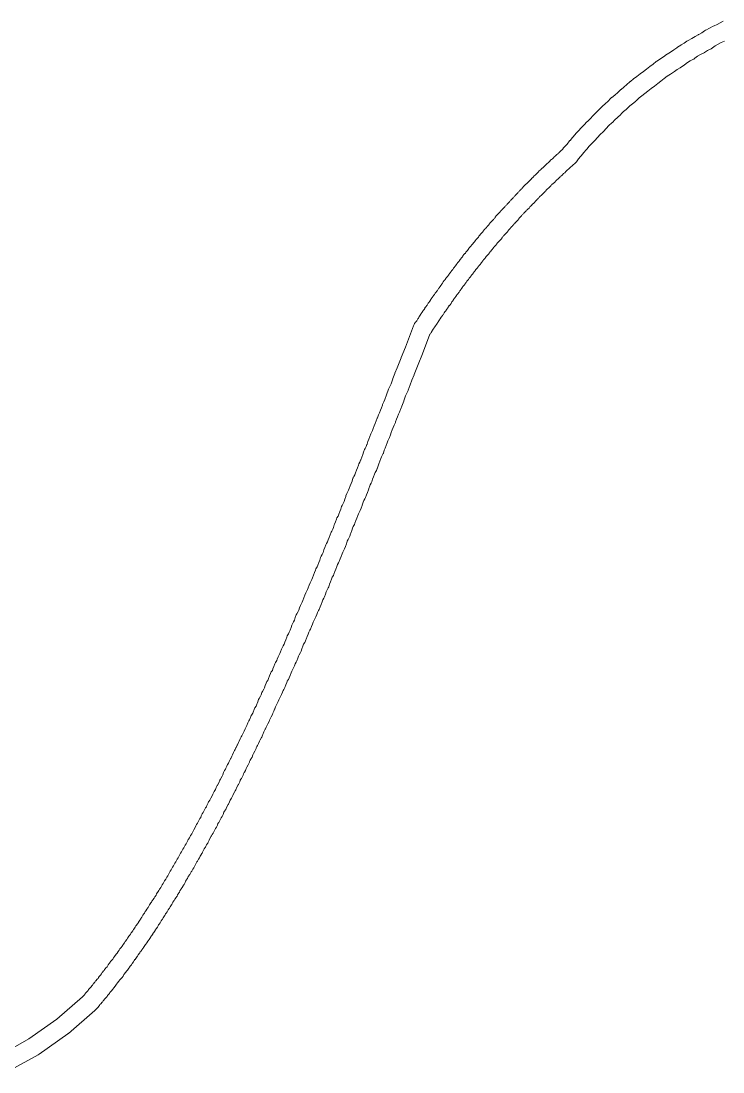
# Model space of a CAD drawing. Header units: inches. Extents: x 704148 to 723432, y 7075344 to 7101810.
# Drawn here: x 722653.7 to 722806.8, y 7090288.9 to 7090518.2 of the extents above; entities that cross this region are included whole.
import ezdxf

# ---------------------------------------------------------------- set-up
doc = ezdxf.new("R2010")
doc.units = ezdxf.units.IN
doc.header["$MEASUREMENT"] = 0
doc.layers.add('gisdb.gisadmin', color=7, linetype='Continuous', lineweight=9, true_color=0xccf5fc)

msp = doc.modelspace()

# ---------------------------------------------------------------- linework, layer by layer
at = {"layer": 'gisdb.gisadmin'}
for points in [[(722648.8063, 7090292.4035), (722655.3775, 7090296.0616), (722661.4799, 7090300.3785), (722667.1059, 7090305.2432), (722667.3386, 7090305.4926), (722667.5124, 7090305.6789), (722667.6154, 7090305.8437), (722667.802, 7090306.0959), (722667.8494, 7090306.1487), (722668.1548, 7090306.476), (722668.3287, 7090306.6623), (722668.4316, 7090306.8271), (722668.6182, 7090307.0793), (722668.6657, 7090307.1322), (722668.971, 7090307.4594), (722669.1449, 7090307.6457), (722669.2478, 7090307.8105), (722669.4344, 7090308.0627), (722669.4819, 7090308.1156), (722669.6557, 7090308.3019), (722669.7587, 7090308.4667), (722669.9453, 7090308.7189), (722669.9927, 7090308.7718), (722670.2981, 7090309.099), (722670.4719, 7090309.2853), (722670.5749, 7090309.4501), (722670.7615, 7090309.7023), (722670.8089, 7090309.7552), (722671.0197, 7090309.9811), (722671.2155, 7090310.2601), (722671.393, 7090310.5443), (722671.5796, 7090310.7966), (722671.6271, 7090310.8494), (722671.8009, 7090311.0357), (722671.8855, 7090311.1708), (722671.905, 7090311.1996), (722672.0905, 7090311.4527), (722672.14, 7090311.5031), (722672.4433, 7090311.8328), (722672.5354, 7090311.9315), (722672.6093, 7090312.0883), (722672.7037, 7090312.2649), (722672.9086, 7090312.547), (722672.9561, 7090312.5998), (722673.1299, 7090312.7861), (722673.2329, 7090312.9509), (722673.4194, 7090313.2031), (722673.4669, 7090313.256), (722673.6777, 7090313.4819), (722673.8734, 7090313.7609), (722674.051, 7090314.0451), (722674.2376, 7090314.2973), (722674.285, 7090314.3502), (722674.4589, 7090314.5365), (722674.5618, 7090314.7013), (722674.6208, 7090314.7903), (722674.8971, 7090315.184), (722675.0746, 7090315.4683), (722675.2612, 7090315.7205), (722675.3087, 7090315.7733), (722675.5195, 7090315.9992), (722675.7152, 7090316.2783), (722675.8927, 7090316.5625), (722675.9517, 7090316.6515), (722676.228, 7090317.0452), (722676.4055, 7090317.3295), (722676.5921, 7090317.5817), (722676.6395, 7090317.6345), (722676.7317, 7090317.7332), (722676.8056, 7090317.89), (722676.9, 7090318.0666), (722677.1048, 7090318.3487), (722677.1523, 7090318.4015), (722677.3631, 7090318.6274), (722677.5588, 7090318.9064), (722677.7364, 7090319.1907), (722677.7954, 7090319.2796), (722678.0716, 7090319.6734), (722678.2492, 7090319.9576), (722678.3081, 7090320.0466), (722678.5844, 7090320.4404), (722678.7619, 7090320.7246), (722678.8209, 7090320.8136), (722679.0971, 7090321.2074), (722679.2747, 7090321.4916), (722679.3337, 7090321.5806), (722679.6099, 7090321.9744), (722679.7874, 7090322.2586), (722679.8464, 7090322.3476), (722680.0551, 7090322.645), (722680.1895, 7090322.9299), (722680.2838, 7090323.1065), (722680.4887, 7090323.3886), (722680.5362, 7090323.4414), (722680.6283, 7090323.5402), (722680.7022, 7090323.6969), (722680.7966, 7090323.8735), (722680.8739, 7090323.9923), (722681.1501, 7090324.3861), (722681.3277, 7090324.6703), (722681.3866, 7090324.7593), (722681.5953, 7090325.0567), (722681.7297, 7090325.3417), (722681.824, 7090325.5183), (722682.0289, 7090325.8004), (722682.0764, 7090325.8532), (722682.1685, 7090325.9519), (722682.2424, 7090326.1087), (722682.3368, 7090326.2853), (722682.4141, 7090326.4041), (722682.6903, 7090326.7979), (722682.8679, 7090327.0821), (722682.9268, 7090327.1711), (722683.1355, 7090327.4685), (722683.2699, 7090327.7534), (722683.3642, 7090327.93), (722683.4415, 7090328.0488), (722683.7178, 7090328.4426), (722683.8953, 7090328.7268), (722683.9543, 7090328.8158), (722684.1629, 7090329.1132), (722684.2973, 7090329.3982), (722684.3917, 7090329.5748), (722684.469, 7090329.6936), (722684.6776, 7090329.991), (722684.812, 7090330.276), (722684.9064, 7090330.4526), (722684.9836, 7090330.5714), (722685.2599, 7090330.9652), (722685.4374, 7090331.2494), (722685.4964, 7090331.3384), (722685.705, 7090331.6358), (722685.8394, 7090331.9207), (722686.0468, 7090332.3605), (722686.1412, 7090332.5371), (722686.2185, 7090332.6559), (722686.4271, 7090332.9533), (722686.5615, 7090333.2383), (722686.6559, 7090333.4149), (722686.7332, 7090333.5337), (722686.9418, 7090333.8311), (722687.0762, 7090334.1161), (722687.1705, 7090334.2927), (722687.2478, 7090334.4115), (722687.4565, 7090334.7089), (722687.5909, 7090334.9938), (722687.6852, 7090335.1704), (722687.7625, 7090335.2892), (722687.9711, 7090335.5867), (722688.1055, 7090335.8716), (722688.3129, 7090336.3114), (722688.4073, 7090336.488), (722688.4846, 7090336.6068), (722688.6932, 7090336.9042), (722688.8276, 7090337.1892), (722688.922, 7090337.3658), (722688.9993, 7090337.4846), (722689.2079, 7090337.782), (722689.3423, 7090338.0669), (722689.4367, 7090338.2435), (722689.5139, 7090338.3623), (722689.7226, 7090338.6598), (722689.857, 7090338.9447), (722690.0644, 7090339.3845), (722690.1587, 7090339.5611), (722690.236, 7090339.6799), (722690.4447, 7090339.9773), (722690.579, 7090340.2623), (722690.6734, 7090340.4389), (722690.7507, 7090340.5577), (722690.9593, 7090340.8551), (722691.0937, 7090341.14), (722691.3011, 7090341.5798), (722691.3675, 7090341.7083), (722691.6414, 7090342.1946), (722691.8177, 7090342.5684), (722691.9121, 7090342.745), (722691.9894, 7090342.8638), (722692.198, 7090343.1612), (722692.3324, 7090343.4462), (722692.5398, 7090343.8859), (722692.6342, 7090344.0625), (722692.7114, 7090344.1813), (722692.8751, 7090344.4147), (722692.9969, 7090344.7349), (722693.1507, 7090345.0511), (722693.228, 7090345.1699), (722693.4367, 7090345.4673), (722693.5711, 7090345.7523), (722693.7785, 7090346.192), (722693.8728, 7090346.3686), (722693.9501, 7090346.4874), (722694.1138, 7090346.7208), (722694.2356, 7090347.041), (722694.295, 7090347.1806), (722694.5024, 7090347.6204), (722694.5968, 7090347.7969), (722694.6741, 7090347.9158), (722694.8827, 7090348.2132), (722695.0171, 7090348.4981), (722695.0835, 7090348.6267), (722695.3574, 7090349.1129), (722695.5337, 7090349.4867), (722695.7411, 7090349.9265), (722695.8075, 7090350.055), (722696.0814, 7090350.5413), (722696.2577, 7090350.9151), (722696.4651, 7090351.3548), (722696.5315, 7090351.4833), (722696.8054, 7090351.9696), (722696.9203, 7090352.2082), (722696.9817, 7090352.3434), (722697.0707, 7090352.5231), (722697.1891, 7090352.7831), (722697.2555, 7090352.9117), (722697.5294, 7090353.3979), (722697.6725, 7090353.7014), (722697.8555, 7090354.1826), (722698.0094, 7090354.4989), (722698.0866, 7090354.6177), (722698.2953, 7090354.9151), (722698.3965, 7090355.1297), (722698.5795, 7090355.611), (722698.7333, 7090355.9272), (722698.8106, 7090356.046), (722698.9743, 7090356.2794), (722699.0961, 7090356.5996), (722699.1556, 7090356.7392), (722699.363, 7090357.1789), (722699.4294, 7090357.3075), (722699.7028, 7090357.7926), (722699.8464, 7090358.0972), (722700.0294, 7090358.5784), (722700.1832, 7090358.8947), (722700.2605, 7090359.0135), (722700.4242, 7090359.2468), (722700.546, 7090359.567), (722700.6055, 7090359.7066), (722700.8129, 7090360.1464), (722700.8793, 7090360.2749), (722701.1526, 7090360.7601), (722701.2963, 7090361.0646), (722701.4793, 7090361.5459), (722701.6331, 7090361.8621), (722701.7104, 7090361.9809), (722701.8741, 7090362.2143), (722701.9959, 7090362.5345), (722702.0554, 7090362.6741), (722702.2628, 7090363.1139), (722702.3292, 7090363.2424), (722702.6025, 7090363.7276), (722702.7462, 7090364.0321), (722702.9281, 7090364.5105), (722703.1385, 7090365.0639), (722703.2923, 7090365.3801), (722703.3696, 7090365.499), (722703.5333, 7090365.7323), (722703.6551, 7090366.0525), (722703.7146, 7090366.1921), (722703.922, 7090366.6319), (722703.9884, 7090366.7604), (722704.2237, 7090367.1781), (722704.381, 7090367.5916), (722704.4405, 7090367.7313), (722704.6479, 7090368.171), (722704.7143, 7090368.2995), (722704.9496, 7090368.7172), (722705.1069, 7090369.1308), (722705.1664, 7090369.2704), (722705.3406, 7090369.6398), (722705.5236, 7090370.1211), (722705.6495, 7090370.3892), (722705.9229, 7090370.8744), (722706.0665, 7090371.1789), (722706.2495, 7090371.6602), (722706.3754, 7090371.9284), (722706.6488, 7090372.4135), (722706.7924, 7090372.7181), (722706.9743, 7090373.1965), (722707.1847, 7090373.7499), (722707.3386, 7090374.0661), (722707.4158, 7090374.1849), (722707.5795, 7090374.4183), (722707.7002, 7090374.7356), (722707.9095, 7090375.2862), (722708.12, 7090375.8396), (722708.2738, 7090376.1558), (722708.3511, 7090376.2746), (722708.5147, 7090376.508), (722708.6354, 7090376.8253), (722708.8447, 7090377.3758), (722709.0552, 7090377.9293), (722709.1811, 7090378.1974), (722709.4544, 7090378.6826), (722709.598, 7090378.9871), (722709.7811, 7090379.4684), (722709.907, 7090379.7365), (722710.1423, 7090380.1542), (722710.2984, 7090380.5649), (722710.5089, 7090381.1183), (722710.5683, 7090381.2579), (722710.7758, 7090381.6977), (722710.8422, 7090381.8262), (722711.0775, 7090382.2439), (722711.2336, 7090382.6546), (722711.443, 7090383.2051), (722711.6534, 7090383.7586), (722711.7793, 7090384.0267), (722712.0527, 7090384.5119), (722712.1963, 7090384.8164), (722712.3782, 7090385.2948), (722712.5875, 7090385.8454), (722712.798, 7090386.3988), (722712.9239, 7090386.6669), (722713.1592, 7090387.0846), (722713.3153, 7090387.4953), (722713.5246, 7090388.0459), (722713.7351, 7090388.5993), (722713.861, 7090388.8674), (722714.1343, 7090389.3526), (722714.2779, 7090389.6571), (722714.4598, 7090390.1355), (722714.6703, 7090390.689), (722714.7962, 7090390.9571), (722715.0315, 7090391.3748), (722715.1877, 7090391.7855), (722715.397, 7090392.336), (722715.6063, 7090392.8866), (722715.8167, 7090393.44), (722715.9427, 7090393.7081), (722716.1779, 7090394.1258), (722716.3341, 7090394.5365), (722716.5434, 7090395.0871), (722716.7539, 7090395.6405), (722716.8798, 7090395.9086), (722717.1151, 7090396.3263), (722717.2712, 7090396.737), (722717.4805, 7090397.2875), (722717.6899, 7090397.8381), (722717.9003, 7090398.3915), (722718.0262, 7090398.6597), (722718.2615, 7090399.0773), (722718.4177, 7090399.488), (722718.627, 7090400.0386), (722718.8363, 7090400.5891), (722719.0468, 7090401.1425), (722719.1727, 7090401.4107), (722719.408, 7090401.8284), (722719.5641, 7090402.2391), (722719.7734, 7090402.7896), (722719.9827, 7090403.3402), (722720.1935, 7090403.8945), (722720.321, 7090404.1606), (722720.3467, 7090404.21), (722720.5544, 7090404.5794), (722720.7106, 7090404.9901), (722720.9199, 7090405.5406), (722721.1292, 7090406.0912), (722721.3396, 7090406.6446), (722721.4656, 7090406.9128), (722721.7009, 7090407.3304), (722721.8377, 7090407.6905), (722722.0325, 7090408.3002), (722722.0682, 7090408.4025), (722722.2775, 7090408.953), (722722.488, 7090409.5064), (722722.6139, 7090409.7746), (722722.8495, 7090410.1928), (722723.0055, 7090410.603), (722723.2148, 7090411.1535), (722723.4241, 7090411.7041), (722723.6344, 7090412.2575), (722723.7604, 7090412.5256), (722723.996, 7090412.9438), (722724.1519, 7090413.354), (722724.3413, 7090413.8522), (722724.5366, 7090414.4637), (722724.5724, 7090414.5659), (722724.7828, 7090415.1193), (722724.9087, 7090415.3875), (722725.1443, 7090415.8057), (722725.3003, 7090416.2158), (722725.5096, 7090416.7664), (722725.7189, 7090417.3169), (722725.9083, 7090417.8152), (722726.1036, 7090418.4266), (722726.1415, 7090418.5344), (722726.2664, 7090418.7998), (722726.502, 7090419.2181), (722726.6579, 7090419.6282), (722726.8672, 7090420.1788), (722727.0766, 7090420.7293), (722727.2869, 7090421.2827), (722727.4128, 7090421.5509), (722727.6214, 7090421.9211), (722727.7705, 7090422.3878), (722727.8063, 7090422.49), (722728.0156, 7090423.0406), (722728.2249, 7090423.5911), (722728.4342, 7090424.1417), (722728.6446, 7090424.6951), (722728.7705, 7090424.9633), (722728.9791, 7090425.3335), (722729.1281, 7090425.8002), (722729.164, 7090425.9024), (722729.3733, 7090426.453), (722729.5826, 7090427.0035), (722729.7919, 7090427.5541), (722730.0023, 7090428.1075), (722730.0617, 7090428.2471), (722730.3402, 7090428.8375), (722730.5216, 7090429.3148), (722730.7309, 7090429.8654), (722730.9403, 7090430.4159), (722731.1496, 7090430.9665), (722731.3599, 7090431.5199), (722731.4194, 7090431.6595), (722731.6978, 7090432.2499), (722731.8793, 7090432.7272), (722732.0886, 7090433.2777), (722732.2979, 7090433.8283), (722732.5083, 7090434.3817), (722732.5678, 7090434.5213), (722732.8462, 7090435.1117), (722733.0277, 7090435.589), (722733.4357, 7090436.6624), (722733.8468, 7090437.847), (722733.8689, 7090437.9077), (722733.9273, 7090438.0445), (722734.4005, 7090439.0477), (722734.7858, 7090440.1582), (722734.8059, 7090440.2133), (722735.2256, 7090441.3173), (722735.2566, 7090441.3938), (722735.7601, 7090442.5645), (722736.1636, 7090443.6257), (722736.5832, 7090444.7297), (722736.5987, 7090444.7689), (722737.5297, 7090447.0603), (722739.3021, 7090451.6694), (722739.4035, 7090451.879), (722739.453, 7090451.9822), (722739.558, 7090452.2013), (722739.7629, 7090452.4834), (722739.8122, 7090452.5352), (722739.8653, 7090452.6393), (722740.0026, 7090452.8284), (722740.0708, 7090452.9683), (722740.2757, 7090453.2504), (722740.3279, 7090453.309), (722740.3768, 7090453.4071), (722740.4818, 7090453.6262), (722740.6867, 7090453.9083), (722740.7184, 7090453.9276), (722740.7891, 7090454.0642), (722740.9264, 7090454.2533), (722740.9945, 7090454.3932), (722741.1994, 7090454.6753), (722741.2493, 7090454.7234), (722741.3018, 7090454.8312), (722741.5067, 7090455.1133), (722741.5773, 7090455.1892), (722741.6091, 7090455.2692), (722741.7464, 7090455.4583), (722741.8146, 7090455.5982), (722742.0195, 7090455.8803), (722742.0688, 7090455.9321), (722742.1219, 7090456.0362), (722742.2592, 7090456.2253), (722742.3274, 7090456.3652), (722742.5323, 7090456.6473), (722742.5816, 7090456.699), (722742.6347, 7090456.8032), (722742.8395, 7090457.0853), (722742.9099, 7090457.1614), (722742.9419, 7090457.2412), (722743.0793, 7090457.4303), (722743.1474, 7090457.5702), (722743.3523, 7090457.8523), (722743.4874, 7090457.9786), (722743.5565, 7090458.1173), (722743.7614, 7090458.3994), (722743.8107, 7090458.4512), (722743.8638, 7090458.5553), (722744.0687, 7090458.8374), (722744.118, 7090458.8892), (722744.1711, 7090458.9933), (722744.3759, 7090459.2754), (722744.4515, 7090459.3484), (722744.4808, 7090459.3806), (722744.5241, 7090459.4256), (722744.5801, 7090459.5404), (722744.785, 7090459.8225), (722744.8344, 7090459.8743), (722744.8874, 7090459.9785), (722745.0923, 7090460.2606), (722745.1626, 7090460.3367), (722745.1947, 7090460.4165), (722745.332, 7090460.6055), (722745.4002, 7090460.7455), (722745.6051, 7090461.0275), (722745.7401, 7090461.1539), (722745.8093, 7090461.2926), (722746.0141, 7090461.5746), (722746.0617, 7090461.6275), (722746.1675, 7090461.7329), (722746.219, 7090461.7911), (722746.2652, 7090461.8369), (722746.3201, 7090461.9487), (722746.525, 7090462.2308), (722746.6006, 7090462.3038), (722746.6292, 7090462.3369), (722746.6732, 7090462.381), (722746.7292, 7090462.4958), (722746.9341, 7090462.7779), (722746.9834, 7090462.8297), (722747.0365, 7090462.9339), (722747.2414, 7090463.216), (722747.317, 7090463.2889), (722747.3462, 7090463.3211), (722747.3895, 7090463.3661), (722747.4455, 7090463.481), (722747.6504, 7090463.7631), (722747.726, 7090463.836), (722747.7553, 7090463.8682), (722747.7986, 7090463.9132), (722747.8546, 7090464.0281), (722748.0595, 7090464.3102), (722748.1089, 7090464.362), (722748.1619, 7090464.4661), (722748.3668, 7090464.7482), (722748.518, 7090464.8942), (722748.5785, 7090464.9576), (722748.6127, 7090464.9955), (722748.6746, 7090465.0724), (722748.7189, 7090465.1163), (722748.7746, 7090465.2314), (722748.9794, 7090465.5134), (722749.1145, 7090465.6398), (722749.1836, 7090465.7785), (722749.3885, 7090466.0606), (722749.4361, 7090466.1134), (722749.5419, 7090466.2188), (722749.5937, 7090466.2767), (722749.6396, 7090466.3228), (722749.6945, 7090466.4347), (722749.8994, 7090466.7167), (722749.975, 7090466.7897), (722750.0042, 7090466.8219), (722750.0475, 7090466.8669), (722750.1036, 7090466.9818), (722750.3084, 7090467.2638), (722750.4596, 7090467.4099), (722750.5201, 7090467.4734), (722750.554, 7090467.5117), (722750.6168, 7090467.5871), (722750.6602, 7090467.6322), (722750.7162, 7090467.747), (722750.9211, 7090468.0291), (722751.0723, 7090468.1751), (722751.1327, 7090468.2387), (722751.1667, 7090468.277), (722751.2295, 7090468.3524), (722751.2728, 7090468.3974), (722751.3289, 7090468.5123), (722751.5337, 7090468.7944), (722751.6849, 7090468.9404), (722751.7454, 7090469.0039), (722751.7793, 7090469.0423), (722751.8421, 7090469.1177), (722751.8855, 7090469.1627), (722751.9415, 7090469.2775), (722752.1464, 7090469.5596), (722752.2976, 7090469.7056), (722752.35, 7090469.7778), (722752.5064, 7090469.9188), (722752.5603, 7090469.9891), (722752.5955, 7090470.0257), (722752.6584, 7090470.1011), (722752.7017, 7090470.1461), (722752.7578, 7090470.2609), (722752.9626, 7090470.543), (722753.1138, 7090470.689), (722753.1744, 7090470.7524), (722753.2086, 7090470.7904), (722753.2705, 7090470.8672), (722753.3196, 7090470.9181), (722753.4186, 7090471.0163), (722753.4729, 7090471.0867), (722753.5193, 7090471.1322), (722753.574, 7090471.2443), (722753.7789, 7090471.5264), (722753.9301, 7090471.6724), (722753.9906, 7090471.7358), (722754.0248, 7090471.7738), (722754.0867, 7090471.8506), (722754.1358, 7090471.9015), (722754.2343, 7090471.9999), (722754.2891, 7090472.0701), (722754.3386, 7090472.1205), (722754.4379, 7090472.2196), (722754.492, 7090472.3368), (722754.6969, 7090472.6189), (722754.8481, 7090472.7649), (722754.9005, 7090472.8371), (722755.057, 7090472.9781), (722755.1117, 7090473.0468), (722755.1464, 7090473.0844), (722755.2083, 7090473.1613), (722755.2574, 7090473.2122), (722755.3559, 7090473.3106), (722755.4107, 7090473.3808), (722755.4602, 7090473.4311), (722755.5586, 7090473.5301), (722755.6606, 7090473.6534), (722755.7644, 7090473.7612), (722755.8172, 7090473.8656), (722756.0221, 7090474.1477), (722756.1733, 7090474.2937), (722756.2338, 7090474.3571), (722756.268, 7090474.3951), (722756.3299, 7090474.4719), (722756.379, 7090474.5228), (722756.4775, 7090474.6212), (722756.5323, 7090474.6914), (722756.5818, 7090474.7418), (722756.6811, 7090474.8393), (722756.7359, 7090474.9096), (722756.7854, 7090474.9599), (722756.8838, 7090475.0588), (722756.9858, 7090475.1822), (722757.0896, 7090475.29), (722757.1424, 7090475.3944), (722757.3473, 7090475.6765), (722757.4984, 7090475.8225), (722757.559, 7090475.8859), (722757.5932, 7090475.9238), (722757.6551, 7090476.0007), (722757.7042, 7090476.0516), (722757.8029, 7090476.1499), (722757.8575, 7090476.2202), (722758.0054, 7090476.3555), (722758.0669, 7090476.4326), (722758.1022, 7090476.4692), (722758.164, 7090476.5461), (722758.2132, 7090476.597), (722758.3117, 7090476.6954), (722758.3664, 7090476.7656), (722758.416, 7090476.8159), (722758.5153, 7090476.9135), (722758.57, 7090476.9837), (722758.6195, 7090477.0341), (722758.718, 7090477.133), (722758.8199, 7090477.2564), (722758.9217, 7090477.3655), (722759.0275, 7090477.4709), (722759.079, 7090477.5291), (722759.1285, 7090477.5795), (722759.2269, 7090477.6784), (722759.3288, 7090477.8018), (722759.4306, 7090477.9108), (722759.5324, 7090478.0199), (722759.6342, 7090478.129), (722759.736, 7090478.2381), (722759.8378, 7090478.3471), (722759.9396, 7090478.4562), (722760.0414, 7090478.5653), (722760.1432, 7090478.6744), (722760.245, 7090478.7835), (722760.3467, 7090478.8925), (722760.4485, 7090479.0016), (722760.5503, 7090479.1107), (722760.6521, 7090479.2198), (722760.7539, 7090479.3288), (722760.8557, 7090479.4379), (722760.9575, 7090479.547), (722761.0593, 7090479.6561), (722761.1611, 7090479.7651), (722761.2629, 7090479.8742), (722761.3646, 7090479.9833), (722761.4706, 7090480.0887), (722761.522, 7090480.147), (722761.5715, 7090480.1973), (722761.6699, 7090480.2962), (722761.7718, 7090480.4196), (722761.8736, 7090480.5287), (722761.9795, 7090480.6341), (722762.031, 7090480.6924), (722762.0804, 7090480.7427), (722762.1788, 7090480.8416), (722762.2808, 7090480.965), (722762.3826, 7090481.0741), (722762.4885, 7090481.1795), (722762.5399, 7090481.2378), (722762.5894, 7090481.288), (722762.689, 7090481.3853), (722762.7429, 7090481.4567), (722762.8188, 7090481.5295), (722762.8487, 7090481.5608), (722762.8922, 7090481.6041), (722762.9936, 7090481.7063), (722763.0489, 7090481.7832), (722763.1935, 7090481.9212), (722763.2512, 7090482.0029), (722763.4025, 7090482.149), (722763.4548, 7090482.2211), (722763.6817, 7090482.4403), (722763.7034, 7090482.4653), (722763.7601, 7090482.5483), (722764.0109, 7090482.7906), (722764.2132, 7090482.9271), (722764.3188, 7090483.0321), (722764.3703, 7090483.0904), (722764.4197, 7090483.1406), (722764.5182, 7090483.2539), (722764.6242, 7090483.3593), (722764.6756, 7090483.4176), (722764.725, 7090483.4678), (722764.8243, 7090483.5654), (722764.8792, 7090483.6358), (722765.0239, 7090483.7738), (722765.0815, 7090483.8555), (722765.3084, 7090484.0747), (722765.3301, 7090484.0997), (722765.3869, 7090484.1827), (722765.6376, 7090484.425), (722765.8395, 7090484.5612), (722765.9455, 7090484.6665), (722765.997, 7090484.7248), (722766.1416, 7090484.8628), (722766.1993, 7090484.9445), (722766.4262, 7090485.1637), (722766.4479, 7090485.1887), (722766.5047, 7090485.2718), (722766.7554, 7090485.514), (722766.9577, 7090485.6505), (722767.0633, 7090485.7555), (722767.1148, 7090485.8138), (722767.2594, 7090485.9519), (722767.3171, 7090486.0336), (722767.5678, 7090486.2758), (722767.7698, 7090486.412), (722767.8716, 7090486.521), (722767.9775, 7090486.6264), (722768.029, 7090486.6847), (722768.0784, 7090486.735), (722768.1777, 7090486.8326), (722768.2326, 7090486.9029), (722768.3779, 7090487.0407), (722768.482, 7090487.1467), (722768.6839, 7090487.2829), (722768.796, 7090487.3829), (722768.8454, 7090487.4428), (722768.9464, 7090487.5512), (722768.9965, 7090487.5986), (722769.0919, 7090487.7034), (722769.1468, 7090487.7738), (722769.2921, 7090487.9116), (722769.3962, 7090488.0176), (722769.5995, 7090488.1528), (722769.697, 7090488.2512), (722769.7556, 7090488.3174), (722769.9009, 7090488.4552), (722770.0051, 7090488.5613), (722770.2073, 7090488.6978), (722770.313, 7090488.8028), (722770.3644, 7090488.8611), (722770.5098, 7090488.9989), (722770.6139, 7090489.1049), (722770.8159, 7090489.2411), (722770.9177, 7090489.3501), (722771.0236, 7090489.4555), (722771.075, 7090489.5138), (722771.2197, 7090489.6518), (722771.2773, 7090489.7335), (722771.5281, 7090489.9758), (722771.8091, 7090490.1686), (722771.8299, 7090490.1916), (722772.0404, 7090490.515), (722772.1935, 7090490.7152), (722772.2409, 7090490.768), (722772.8004, 7090491.3675), (722773.3652, 7090492.0731), (722773.4169, 7090492.1349), (722773.4643, 7090492.1878), (722774.0238, 7090492.7872), (722774.5886, 7090493.4928), (722774.6403, 7090493.5546), (722774.6877, 7090493.6075), (722775.2985, 7090494.2619), (722775.9092, 7090494.9164), (722776.52, 7090495.5708), (722777.1307, 7090496.2253), (722777.24, 7090496.3337), (722777.8937, 7090496.9342), (722778.4521, 7090497.5325), (722779.0628, 7090498.1869), (722779.1721, 7090498.2953), (722779.8259, 7090498.8958), (722780.3842, 7090499.4941), (722780.5142, 7090499.6213), (722781.1115, 7090500.1547), (722781.756, 7090500.7467), (722782.3144, 7090501.345), (722782.5177, 7090501.5344), (722782.5617, 7090501.5691), (722783.1985, 7090502.0561), (722783.8534, 7090502.6575), (722784.4726, 7090503.2105), (722784.5458, 7090503.2727), (722784.5899, 7090503.3075), (722785.2267, 7090503.7944), (722785.8816, 7090504.3958), (722786.5008, 7090504.9488), (722786.574, 7090505.0111), (722786.618, 7090505.0458), (722787.3268, 7090505.5877), (722788.0355, 7090506.1296), (722788.7442, 7090506.6716), (722789.4529, 7090507.2135), (722790.1616, 7090507.7554), (722790.8703, 7090508.2974), (722791.579, 7090508.8393), (722792.2877, 7090509.3812), (722792.3916, 7090509.4556), (722793.2002, 7090509.9958), (722793.2697, 7090510.0403), (722793.8875, 7090510.4171), (722794.5118, 7090510.8945), (722794.6852, 7090511.0133), (722795.3581, 7090511.4238), (722796.0784, 7090511.905), (722796.7359, 7090512.4078), (722796.9093, 7090512.5266), (722797.6161, 7090512.9577), (722797.6877, 7090512.9993), (722797.7179, 7090513.0157), (722798.3798, 7090513.368), (722798.9581, 7090513.8103), (722799.2031, 7090513.9706), (722799.2333, 7090513.9871), (722800.04, 7090514.4165), (722800.7937, 7090514.8176), (722801.4517, 7090515.219), (722801.5232, 7090515.2606), (722801.5535, 7090515.277), (722802.2154, 7090515.6293), (722802.7937, 7090516.0716), (722803.0386, 7090516.2319), (722803.0689, 7090516.2483), (722803.8756, 7090516.6778), (722804.6822, 7090517.1072), (722804.8858, 7090517.2013), (722805.5863, 7090517.4787), (722806.2408, 7090517.827), (722806.8987, 7090518.2283)], [(722807.1633, 7090513.8), (722806.4628, 7090513.5227), (722805.7554, 7090513.1461), (722805.0936, 7090512.7938), (722804.5153, 7090512.3516), (722804.2703, 7090512.1912), (722804.24, 7090512.1748), (722803.4864, 7090511.7736), (722802.8284, 7090511.3722), (722802.7568, 7090511.3307), (722802.7266, 7090511.3142), (722801.9199, 7090510.8848), (722801.258, 7090510.5325), (722800.6797, 7090510.0903), (722800.4348, 7090509.9299), (722800.4045, 7090509.9135), (722799.6509, 7090509.5123), (722799.0819, 7090509.1652), (722798.4575, 7090508.6878), (722798.3536, 7090508.6135), (722797.545, 7090508.0732), (722797.4755, 7090508.0288), (722796.8578, 7090507.652), (722796.2334, 7090507.1745), (722796.06, 7090507.0557), (722795.3871, 7090506.6453), (722794.6669, 7090506.1641), (722794.0093, 7090505.6613), (722793.3006, 7090505.1193), (722792.5919, 7090504.5774), (722791.8832, 7090504.0355), (722791.1745, 7090503.4935), (722790.4658, 7090502.9516), (722789.757, 7090502.4097), (722789.1089, 7090501.914), (722788.5683, 7090501.4313), (722787.8669, 7090500.7871), (722787.7729, 7090500.706), (722787.7289, 7090500.6713), (722787.0807, 7090500.1757), (722786.5402, 7090499.693), (722785.8388, 7090499.0488), (722785.7448, 7090498.9677), (722785.7007, 7090498.933), (722785.1252, 7090498.493), (722784.6286, 7090497.9608), (722784.5193, 7090497.8524), (722783.7984, 7090497.1903), (722783.2473, 7090496.6981), (722782.6984, 7090496.1099), (722782.5891, 7090496.0015), (722781.9354, 7090495.401), (722781.377, 7090494.8027), (722780.7663, 7090494.1483), (722780.657, 7090494.0399), (722780.0032, 7090493.4394), (722779.4449, 7090492.8411), (722778.8342, 7090492.1866), (722778.2234, 7090491.5322), (722777.664, 7090490.9327), (722777.0991, 7090490.2271), (722777.0475, 7090490.1653), (722777, 7090490.1125), (722776.4406, 7090489.513), (722775.8757, 7090488.8074), (722775.8241, 7090488.7456), (722775.7766, 7090488.6928), (722775.2764, 7090488.1568), (722774.8536, 7090487.5243), (722774.7006, 7090487.3241), (722774.4498, 7090487.0819), (722774.2453, 7090486.9482), (722774.1492, 7090486.8484), (722774.0905, 7090486.7822), (722773.9452, 7090486.6443), (722773.841, 7090486.5382), (722773.6387, 7090486.4017), (722773.5267, 7090486.3024), (722773.4782, 7090486.2412), (722773.4317, 7090486.1877), (722773.3784, 7090486.1311), (722773.2337, 7090485.9925), (722773.1304, 7090485.8855), (722772.9281, 7090485.749), (722772.8226, 7090485.644), (722772.771, 7090485.5858), (722772.6241, 7090485.4436), (722772.5687, 7090485.3659), (722772.318, 7090485.1237), (722772.0216, 7090484.9178), (722771.9895, 7090484.8805), (722771.952, 7090484.8303), (722771.9175, 7090484.7932), (722771.8558, 7090484.7162), (722771.7116, 7090484.577), (722771.6074, 7090484.4709), (722771.4051, 7090484.3344), (722771.2996, 7090484.2294), (722771.248, 7090484.1712), (722771.1011, 7090484.029), (722771.0457, 7090483.9514), (722770.7949, 7090483.7091), (722770.5927, 7090483.5726), (722770.4912, 7090483.464), (722770.3854, 7090483.3585), (722770.3338, 7090483.3004), (722770.2845, 7090483.25), (722770.1852, 7090483.1525), (722770.1302, 7090483.0822), (722769.985, 7090482.9443), (722769.8807, 7090482.8382), (722769.6785, 7090482.7018), (722769.573, 7090482.5967), (722769.5214, 7090482.5385), (722769.4721, 7090482.4882), (722769.3734, 7090482.375), (722769.2669, 7090482.2701), (722769.216, 7090482.2113), (722769.1667, 7090482.161), (722769.0674, 7090482.0635), (722769.0124, 7090481.9932), (722768.8672, 7090481.8552), (722768.763, 7090481.7492), (722768.5607, 7090481.6127), (722768.4552, 7090481.5077), (722768.4036, 7090481.4495), (722768.3543, 7090481.3992), (722768.2556, 7090481.2859), (722768.1491, 7090481.181), (722768.0982, 7090481.1223), (722768.0489, 7090481.0719), (722767.9496, 7090480.9744), (722767.8947, 7090480.9041), (722767.75, 7090480.766), (722767.6923, 7090480.6843), (722767.4438, 7090480.4401), (722767.387, 7090480.3571), (722767.1362, 7090480.1148), (722766.934, 7090479.9783), (722766.8284, 7090479.8733), (722766.7769, 7090479.8151), (722766.7276, 7090479.7647), (722766.6289, 7090479.6515), (722766.5224, 7090479.5466), (722766.4715, 7090479.4879), (722766.4222, 7090479.4375), (722766.3229, 7090479.34), (722766.2679, 7090479.2697), (722766.2186, 7090479.2194), (722766.1193, 7090479.1219), (722766.0643, 7090479.0516), (722765.9174, 7090478.9093), (722765.862, 7090478.8317), (722765.7579, 7090478.7257), (722765.6102, 7090478.583), (722765.5567, 7090478.5045), (722765.3059, 7090478.2622), (722765.2557, 7090478.2358), (722765.2314, 7090478.212), (722765.0477, 7090477.9591), (722764.797, 7090477.7168), (722764.7467, 7090477.6904), (722764.7226, 7090477.6666), (722764.5389, 7090477.4137), (722764.288, 7090477.1715), (722764.0857, 7090477.035), (722763.9843, 7090476.9263), (722763.8825, 7090476.8173), (722763.7807, 7090476.7082), (722763.6789, 7090476.5991), (722763.5771, 7090476.49), (722763.4753, 7090476.3809), (722763.3735, 7090476.2719), (722763.2717, 7090476.1628), (722763.1699, 7090476.0537), (722763.0681, 7090475.9446), (722762.9663, 7090475.8356), (722762.8646, 7090475.7265), (722762.7628, 7090475.6174), (722762.661, 7090475.5083), (722762.5592, 7090475.3993), (722762.4574, 7090475.2902), (722762.3499, 7090475.1766), (722762.3008, 7090475.078), (722762.0959, 7090474.7959), (722761.845, 7090474.5536), (722761.7948, 7090474.5272), (722761.7706, 7090474.5034), (722761.5869, 7090474.2505), (722761.4358, 7090474.1045), (722761.3834, 7090474.0324), (722761.2262, 7090473.8919), (722761.1715, 7090473.8231), (722761.1374, 7090473.785), (722761.0756, 7090473.7083), (722761.0265, 7090473.6574), (722760.928, 7090473.559), (722760.8731, 7090473.4887), (722760.7253, 7090473.3533), (722760.7005, 7090473.3272), (722760.663, 7090473.2768), (722760.6284, 7090473.2398), (722760.5667, 7090473.1629), (722760.5176, 7090473.112), (722760.4191, 7090473.0136), (722760.3642, 7090472.9433), (722760.3148, 7090472.8929), (722760.2162, 7090472.7941), (722760.1143, 7090472.6706), (722760.0068, 7090472.557), (722759.9577, 7090472.4584), (722759.7528, 7090472.1764), (722759.6016, 7090472.0303), (722759.5492, 7090471.9582), (722759.392, 7090471.8177), (722759.3374, 7090471.7489), (722759.3033, 7090471.7109), (722759.2415, 7090471.6341), (722759.1924, 7090471.5832), (722759.0939, 7090471.4848), (722759.039, 7090471.4145), (722758.9896, 7090471.3642), (722758.8911, 7090471.2653), (722758.7891, 7090471.1418), (722758.6817, 7090471.0282), (722758.6325, 7090470.9296), (722758.4276, 7090470.6476), (722758.2764, 7090470.5015), (722758.2159, 7090470.4382), (722758.1817, 7090470.4002), (722758.1199, 7090470.3235), (722758.0708, 7090470.2726), (722757.9721, 7090470.1742), (722757.9178, 7090470.1033), (722757.868, 7090470.0534), (722757.7685, 7090469.9565), (722757.7108, 7090469.8896), (722757.6671, 7090469.8466), (722757.5732, 7090469.7453), (722757.5601, 7090469.7176), (722757.5109, 7090469.619), (722757.306, 7090469.3369), (722757.1548, 7090469.1909), (722757.0943, 7090469.1276), (722757.0601, 7090469.0896), (722756.9983, 7090469.0128), (722756.9492, 7090468.9619), (722756.8501, 7090468.8637), (722756.7958, 7090468.7932), (722756.7419, 7090468.7369), (722756.6947, 7090468.6356), (722756.4898, 7090468.3535), (722756.3386, 7090468.2075), (722756.2781, 7090468.1441), (722756.2438, 7090468.1062), (722756.1821, 7090468.0294), (722756.1329, 7090467.9785), (722756.0336, 7090467.8803), (722755.9796, 7090467.8098), (722755.9296, 7090467.7585), (722755.8784, 7090467.6522), (722755.6735, 7090467.3701), (722755.5694, 7090467.2642), (722755.5203, 7090467.2133), (722755.4218, 7090467.1149), (722755.3669, 7090467.0446), (722755.3175, 7090466.9942), (722755.2174, 7090466.8969), (722755.1633, 7090466.8264), (722755.1137, 7090466.7754), (722755.0622, 7090466.6688), (722754.8573, 7090466.3867), (722754.7532, 7090466.2808), (722754.704, 7090466.2299), (722754.6047, 7090466.1316), (722754.5507, 7090466.0612), (722754.501, 7090466.0101), (722754.4495, 7090465.9035), (722754.2447, 7090465.6214), (722754.1405, 7090465.5155), (722754.0872, 7090465.4582), (722754.0405, 7090465.3564), (722753.8356, 7090465.0743), (722753.6844, 7090464.9283), (722753.6239, 7090464.865), (722753.5896, 7090464.827), (722753.5279, 7090464.7503), (722753.4745, 7090464.693), (722753.4278, 7090464.5912), (722753.2229, 7090464.3091), (722753.0718, 7090464.1631), (722753.0112, 7090464.0997), (722752.977, 7090464.0617), (722752.9152, 7090463.985), (722752.8619, 7090463.9277), (722752.8152, 7090463.8259), (722752.6103, 7090463.5438), (722752.4636, 7090463.4027), (722752.4061, 7090463.2788), (722752.2012, 7090462.9967), (722752.1536, 7090462.9439), (722752.0478, 7090462.8384), (722751.9964, 7090462.7802), (722751.9467, 7090462.7292), (722751.8952, 7090462.6226), (722751.6904, 7090462.3405), (722751.5862, 7090462.2346), (722751.5333, 7090462.1767), (722751.4862, 7090462.0755), (722751.2813, 7090461.7934), (722751.1301, 7090461.6474), (722751.0719, 7090461.582), (722751.0357, 7090461.547), (722751.0245, 7090461.5179), (722750.9753, 7090461.4193), (722750.7704, 7090461.1373), (722750.6663, 7090461.0313), (722750.6172, 7090460.9794), (722750.5662, 7090460.8722), (722750.3613, 7090460.5901), (722750.2572, 7090460.4842), (722750.2039, 7090460.4269), (722750.1572, 7090460.3251), (722749.9523, 7090460.043), (722749.899, 7090459.9857), (722749.8499, 7090459.8871), (722749.645, 7090459.605), (722749.5409, 7090459.4991), (722749.4875, 7090459.4418), (722749.4408, 7090459.34), (722749.2359, 7090459.0579), (722749.0892, 7090458.9168), (722749.0317, 7090458.7929), (722748.8268, 7090458.5108), (722748.7736, 7090458.4534), (722748.7244, 7090458.3549), (722748.5196, 7090458.0728), (722748.4493, 7090457.9967), (722748.4172, 7090457.9168), (722748.2123, 7090457.6347), (722748.1082, 7090457.5288), (722748.0548, 7090457.4715), (722748.0081, 7090457.3697), (722747.8032, 7090457.0876), (722747.75, 7090457.0303), (722747.7008, 7090456.9317), (722747.5635, 7090456.7427), (722747.4953, 7090456.6027), (722747.2904, 7090456.3207), (722747.1393, 7090456.1746), (722747.0763, 7090456.1116), (722747.0467, 7090456.0728), (722747.0336, 7090456.0451), (722746.9845, 7090455.9466), (722746.8471, 7090455.7575), (722746.779, 7090455.6176), (722746.5741, 7090455.3355), (722746.5208, 7090455.2782), (722746.4717, 7090455.1796), (722746.2668, 7090454.8975), (722746.1966, 7090454.8215), (722746.1644, 7090454.7416), (722746.0271, 7090454.5525), (722745.9589, 7090454.4126), (722745.754, 7090454.1305), (722745.7041, 7090454.0824), (722745.6516, 7090453.9746), (722745.4467, 7090453.6925), (722745.3426, 7090453.5866), (722745.291, 7090453.5294), (722745.2439, 7090453.4267), (722745.1389, 7090453.2076), (722744.934, 7090452.9255), (722744.8801, 7090452.8707), (722744.8316, 7090452.7696), (722744.6942, 7090452.5805), (722744.6261, 7090452.4406), (722744.4212, 7090452.1585), (722744.368, 7090452.1012), (722744.3188, 7090452.0026), (722744.1139, 7090451.7205), (722744.0437, 7090451.6445), (722744.0115, 7090451.5646), (722743.8742, 7090451.3755), (722743.806, 7090451.2356), (722743.6011, 7090450.9535), (722743.5479, 7090450.8961), (722743.4988, 7090450.7976), (722743.3384, 7090450.5652), (722743.2946, 7090450.4678), (722743.1896, 7090450.2487), (722742.9847, 7090449.9667), (722742.9038, 7090449.8885), (722741.2582, 7090445.6093), (722741.2443, 7090445.5743), (722740.3134, 7090443.283), (722739.9032, 7090442.2039), (722739.4835, 7090441.1001), (722739.4524, 7090441.0235), (722738.9489, 7090439.8528), (722738.5561, 7090438.8194), (722738.145, 7090437.6347), (722738.1228, 7090437.574), (722738.0644, 7090437.4372), (722737.5913, 7090436.434), (722737.2059, 7090435.3234), (722737.1859, 7090435.2684), (722736.7673, 7090434.1673), (722736.5569, 7090433.614), (722736.4974, 7090433.4742), (722736.219, 7090432.8839), (722736.0375, 7090432.4065), (722735.8282, 7090431.856), (722735.6189, 7090431.3054), (722735.4085, 7090430.7521), (722735.3491, 7090430.6124), (722735.0706, 7090430.022), (722734.8892, 7090429.5447), (722734.6799, 7090428.9941), (722734.4705, 7090428.4436), (722734.2612, 7090427.893), (722734.0509, 7090427.3397), (722733.9914, 7090427.2), (722733.713, 7090426.6096), (722733.5315, 7090426.1323), (722733.3222, 7090425.5818), (722733.1129, 7090425.0312), (722732.9234, 7090424.533), (722732.7282, 7090423.9215), (722732.6902, 7090423.8137), (722732.5654, 7090423.5483), (722732.3298, 7090423.1301), (722732.1738, 7090422.7199), (722731.9645, 7090422.1694), (722731.7552, 7090421.6188), (722731.5658, 7090421.1206), (722731.3705, 7090420.5092), (722731.3326, 7090420.4013), (722731.2077, 7090420.1359), (722730.9721, 7090419.7177), (722730.8162, 7090419.3075), (722730.6068, 7090418.757), (722730.3975, 7090418.2064), (722730.1872, 7090417.6531), (722730.0612, 7090417.3849), (722729.8528, 7090417.0147), (722729.7036, 7090416.5479), (722729.6678, 7090416.4457), (722729.4585, 7090415.8952), (722729.2492, 7090415.3446), (722729.0399, 7090414.7941), (722728.8295, 7090414.2408), (722728.7036, 7090413.9725), (722728.468, 7090413.5543), (722728.3319, 7090413.1964), (722728.1366, 7090412.585), (722728.1008, 7090412.4828), (722727.8915, 7090411.9322), (722727.6811, 7090411.3789), (722727.5552, 7090411.1107), (722727.3196, 7090410.6925), (722727.1637, 7090410.2823), (722726.9544, 7090409.7317), (722726.745, 7090409.1812), (722726.5348, 7090408.6279), (722726.4088, 7090408.3596), (722726.1735, 7090407.942), (722726.0173, 7090407.5313), (722725.8273, 7090407.0314), (722725.6325, 7090406.4216), (722725.5968, 7090406.3194), (722725.3864, 7090405.7661), (722725.2604, 7090405.4978), (722725.0251, 7090405.0801), (722724.869, 7090404.6694), (722724.6597, 7090404.1189), (722724.4503, 7090403.5683), (722724.24, 7090403.015), (722724.114, 7090402.7468), (722723.8787, 7090402.3291), (722723.7225, 7090401.9184), (722723.5132, 7090401.3678), (722723.3039, 7090400.8173), (722723.0935, 7090400.264), (722722.9675, 7090399.9957), (722722.7322, 7090399.5781), (722722.5761, 7090399.1674), (722722.3668, 7090398.6168), (722722.1575, 7090398.0663), (722721.9471, 7090397.513), (722721.8211, 7090397.2447), (722721.5858, 7090396.827), (722721.4296, 7090396.4163), (722721.2203, 7090395.8658), (722721.011, 7090395.3152), (722720.8007, 7090394.7619), (722720.6746, 7090394.4937), (722720.4393, 7090394.076), (722720.2832, 7090393.6653), (722720.0739, 7090393.1147), (722719.8635, 7090392.5614), (722719.7375, 7090392.2932), (722719.5022, 7090391.8755), (722719.3461, 7090391.4648), (722719.1368, 7090390.9143), (722718.9274, 7090390.3637), (722718.7171, 7090389.8104), (722718.5911, 7090389.5421), (722718.3558, 7090389.1245), (722718.1996, 7090388.7138), (722717.9893, 7090388.1605), (722717.9297, 7090388.0207), (722717.7223, 7090387.581), (722717.6558, 7090387.4525), (722717.4206, 7090387.0348), (722717.2644, 7090386.6241), (722717.0551, 7090386.0735), (722716.8447, 7090385.5202), (722716.7187, 7090385.252), (722716.4834, 7090384.8343), (722716.3273, 7090384.4236), (722716.118, 7090383.8731), (722715.9076, 7090383.3198), (722715.848, 7090383.18), (722715.6406, 7090382.7403), (722715.5742, 7090382.6117), (722715.3389, 7090382.1941), (722715.1827, 7090381.7834), (722714.9734, 7090381.2328), (722714.7631, 7090380.6795), (722714.6371, 7090380.4113), (722714.3637, 7090379.9261), (722714.2201, 7090379.6216), (722714.0382, 7090379.1431), (722713.8279, 7090378.5898), (722713.7018, 7090378.3216), (722713.4666, 7090377.9039), (722713.3094, 7090377.4905), (722713.2498, 7090377.3507), (722713.0424, 7090376.911), (722712.9759, 7090376.7824), (722712.7406, 7090376.3648), (722712.5845, 7090375.9541), (722712.3752, 7090375.4035), (722712.1648, 7090374.8502), (722712.0109, 7090374.5339), (722711.9336, 7090374.4151), (722711.77, 7090374.1817), (722711.6493, 7090373.8644), (722711.44, 7090373.3138), (722711.2296, 7090372.7605), (722711.0757, 7090372.4442), (722710.9984, 7090372.3254), (722710.8347, 7090372.092), (722710.7141, 7090371.7747), (722710.5037, 7090371.2214), (722710.4442, 7090371.0817), (722710.2368, 7090370.6419), (722710.1703, 7090370.5134), (722709.935, 7090370.0957), (722709.7778, 7090369.6823), (722709.7182, 7090369.5425), (722709.5108, 7090369.1028), (722709.4444, 7090368.9743), (722709.2091, 7090368.5566), (722709.0519, 7090368.1431), (722708.9923, 7090368.0034), (722708.8181, 7090367.634), (722708.6352, 7090367.1528), (722708.5092, 7090366.8846), (722708.2359, 7090366.3994), (722708.0922, 7090366.0949), (722707.9093, 7090365.6137), (722707.7833, 7090365.3455), (722707.5099, 7090364.8603), (722707.3663, 7090364.5558), (722707.1834, 7090364.0746), (722707.0295, 7090363.7583), (722706.9522, 7090363.6394), (722706.7885, 7090363.4061), (722706.6678, 7090363.0887), (722706.4575, 7090362.5354), (722706.3979, 7090362.3957), (722706.1905, 7090361.956), (722706.1241, 7090361.8274), (722705.8507, 7090361.3423), (722705.7071, 7090361.0377), (722705.5242, 7090360.5566), (722705.3703, 7090360.2402), (722705.293, 7090360.1214), (722705.1293, 7090359.8881), (722705.0076, 7090359.568), (722704.948, 7090359.4282), (722704.7406, 7090358.9885), (722704.6742, 7090358.86), (722704.4008, 7090358.3748), (722704.2572, 7090358.0703), (722704.0743, 7090357.5891), (722703.9204, 7090357.2728), (722703.8431, 7090357.154), (722703.6794, 7090356.9206), (722703.5577, 7090356.6005), (722703.4981, 7090356.4608), (722703.2907, 7090356.021), (722703.2243, 7090355.8925), (722702.951, 7090355.4073), (722702.8073, 7090355.1028), (722702.6244, 7090354.6216), (722702.4705, 7090354.3053), (722702.3932, 7090354.1865), (722702.2295, 7090353.9531), (722702.1078, 7090353.633), (722702.0482, 7090353.4933), (722701.8408, 7090353.0536), (722701.7465, 7090352.877), (722701.6692, 7090352.7582), (722701.5055, 7090352.5248), (722701.3838, 7090352.2047), (722701.3243, 7090352.065), (722701.1169, 7090351.6252), (722701.0505, 7090351.4967), (722700.7766, 7090351.0104), (722700.6616, 7090350.7718), (722700.6003, 7090350.6367), (722700.5112, 7090350.457), (722700.3929, 7090350.1969), (722700.3265, 7090350.0684), (722700.0526, 7090349.5821), (722699.8763, 7090349.2083), (722699.6689, 7090348.7686), (722699.6025, 7090348.64), (722699.3286, 7090348.1538), (722699.1523, 7090347.78), (722698.9449, 7090347.3402), (722698.8785, 7090347.2117), (722698.6046, 7090346.7254), (722698.4283, 7090346.3517), (722698.3339, 7090346.1751), (722698.2567, 7090346.0563), (722698.048, 7090345.7588), (722697.9468, 7090345.5442), (722697.7639, 7090345.0631), (722697.6099, 7090344.7467), (722697.5327, 7090344.6279), (722697.324, 7090344.3305), (722697.1896, 7090344.0455), (722696.9822, 7090343.6058), (722696.8879, 7090343.4292), (722696.8106, 7090343.3104), (722696.6469, 7090343.077), (722696.5252, 7090342.7569), (722696.3713, 7090342.4406), (722696.294, 7090342.3218), (722696.0854, 7090342.0244), (722695.951, 7090341.7394), (722695.7436, 7090341.2997), (722695.6492, 7090341.1231), (722695.5719, 7090341.0043), (722695.3633, 7090340.7069), (722695.2289, 7090340.4219), (722695.1625, 7090340.2934), (722694.8886, 7090339.8071), (722694.7123, 7090339.4333), (722694.5049, 7090338.9936), (722694.4105, 7090338.817), (722694.3333, 7090338.6982), (722694.1246, 7090338.4007), (722693.9902, 7090338.1158), (722693.8959, 7090337.9392), (722693.8186, 7090337.8204), (722693.6099, 7090337.523), (722693.4755, 7090337.238), (722693.2681, 7090336.7982), (722693.1738, 7090336.6217), (722693.0965, 7090336.5028), (722692.8879, 7090336.2054), (722692.7535, 7090335.9205), (722692.6591, 7090335.7439), (722692.5818, 7090335.6251), (722692.3732, 7090335.3276), (722692.2388, 7090335.0427), (722692.1444, 7090334.8661), (722692.0671, 7090334.7473), (722691.8585, 7090334.4499), (722691.7241, 7090334.1649), (722691.5167, 7090333.7251), (722691.4223, 7090333.5486), (722691.3451, 7090333.4297), (722691.1364, 7090333.1323), (722691.002, 7090332.8474), (722690.9077, 7090332.6708), (722690.8304, 7090332.552), (722690.6218, 7090332.2545), (722690.4874, 7090331.9696), (722690.393, 7090331.793), (722690.3157, 7090331.6742), (722690.1071, 7090331.3768), (722689.9727, 7090331.0918), (722689.8783, 7090330.9152), (722689.801, 7090330.7964), (722689.5924, 7090330.499), (722689.458, 7090330.214), (722689.2506, 7090329.7743), (722689.1562, 7090329.5977), (722689.079, 7090329.4789), (722688.8027, 7090329.0851), (722688.6252, 7090328.8009), (722688.5662, 7090328.7119), (722688.3576, 7090328.4145), (722688.2232, 7090328.1295), (722688.1288, 7090327.9529), (722688.0515, 7090327.8341), (722687.8429, 7090327.5367), (722687.7085, 7090327.2517), (722687.6141, 7090327.0751), (722687.5368, 7090326.9563), (722687.2606, 7090326.5625), (722687.0831, 7090326.2783), (722687.0241, 7090326.1893), (722686.8154, 7090325.8919), (722686.681, 7090325.607), (722686.5867, 7090325.4304), (722686.5094, 7090325.3116), (722686.2332, 7090324.9178), (722686.0556, 7090324.6336), (722685.9966, 7090324.5446), (722685.788, 7090324.2472), (722685.6536, 7090323.9622), (722685.5592, 7090323.7856), (722685.3544, 7090323.5035), (722685.3069, 7090323.4507), (722685.2148, 7090323.352), (722685.1408, 7090323.1952), (722685.0465, 7090323.0186), (722684.9692, 7090322.8998), (722684.693, 7090322.506), (722684.5154, 7090322.2218), (722684.4564, 7090322.1328), (722684.2478, 7090321.8354), (722684.1134, 7090321.5504), (722684.019, 7090321.3739), (722683.8142, 7090321.0918), (722683.7667, 7090321.039), (722683.6746, 7090320.9402), (722683.6006, 7090320.7835), (722683.5063, 7090320.6069), (722683.429, 7090320.4881), (722683.1527, 7090320.0943), (722682.9752, 7090319.8101), (722682.9162, 7090319.7211), (722682.64, 7090319.3273), (722682.4624, 7090319.0431), (722682.4035, 7090318.9541), (722682.1272, 7090318.5603), (722681.9497, 7090318.2761), (722681.8907, 7090318.1871), (722681.6145, 7090317.7933), (722681.4369, 7090317.5091), (722681.3779, 7090317.4201), (722681.1017, 7090317.0263), (722680.9241, 7090316.7421), (722680.8652, 7090316.6532), (722680.5579, 7090316.2151), (722680.4303, 7090316.0519), (722680.3828, 7090315.999), (722680.2907, 7090315.9003), (722680.2168, 7090315.7435), (722680.1224, 7090315.567), (722679.9175, 7090315.2849), (722679.8701, 7090315.232), (722679.6962, 7090315.0457), (722679.5933, 7090314.8809), (722679.5343, 7090314.792), (722679.258, 7090314.3982), (722679.0805, 7090314.114), (722679.0215, 7090314.025), (722678.7142, 7090313.5869), (722678.5866, 7090313.4237), (722678.5392, 7090313.3709), (722678.3653, 7090313.1845), (722678.2624, 7090313.0197), (722678.2034, 7090312.9308), (722677.9271, 7090312.537), (722677.7496, 7090312.2528), (722677.563, 7090312.0005), (722677.5155, 7090311.9477), (722677.3417, 7090311.7614), (722677.2387, 7090311.5966), (722677.1798, 7090311.5076), (722676.8725, 7090311.0696), (722676.7449, 7090310.9063), (722676.6974, 7090310.8535), (722676.5236, 7090310.6672), (722676.4206, 7090310.5024), (722676.234, 7090310.2501), (722676.1866, 7090310.1973), (722676.0944, 7090310.0986), (722676.0205, 7090309.9418), (722675.9261, 7090309.7652), (722675.7213, 7090309.4831), (722675.6738, 7090309.4303), (722675.3684, 7090309.1031), (722675.1946, 7090308.9168), (722675.0916, 7090308.752), (722674.905, 7090308.4997), (722674.8576, 7090308.4469), (722674.6837, 7090308.2606), (722674.5808, 7090308.0958), (722674.5218, 7090308.0068), (722674.2145, 7090307.5688), (722674.0869, 7090307.4055), (722674.0395, 7090307.3527), (722673.8656, 7090307.1664), (722673.7626, 7090307.0016), (722673.5761, 7090306.7493), (722673.5286, 7090306.6965), (722673.2232, 7090306.3693), (722673.0494, 7090306.183), (722672.9464, 7090306.0182), (722672.7599, 7090305.7659), (722672.7124, 7090305.7131), (722672.5385, 7090305.5268), (722672.4356, 7090305.362), (722672.249, 7090305.1097), (722672.2015, 7090305.0569), (722671.8962, 7090304.7297), (722671.7223, 7090304.5434), (722671.6194, 7090304.3786), (722671.4328, 7090304.1263), (722671.3853, 7090304.0735), (722671.0799, 7090303.7463), (722670.9061, 7090303.56), (722670.8031, 7090303.3951), (722670.6166, 7090303.1429), (722670.5691, 7090303.0901), (722670.2637, 7090302.7628), (722669.9584, 7090302.4356), (722669.8042, 7090302.2873), (722664.0233, 7090297.2887), (722663.9741, 7090297.2476), (722663.8701, 7090297.1688), (722657.5994, 7090292.7328), (722657.4172, 7090292.618), (722650.6571, 7090288.8547)]]:
    msp.add_lwpolyline(points, dxfattribs=at)

doc.saveas('drawing.dxf')
